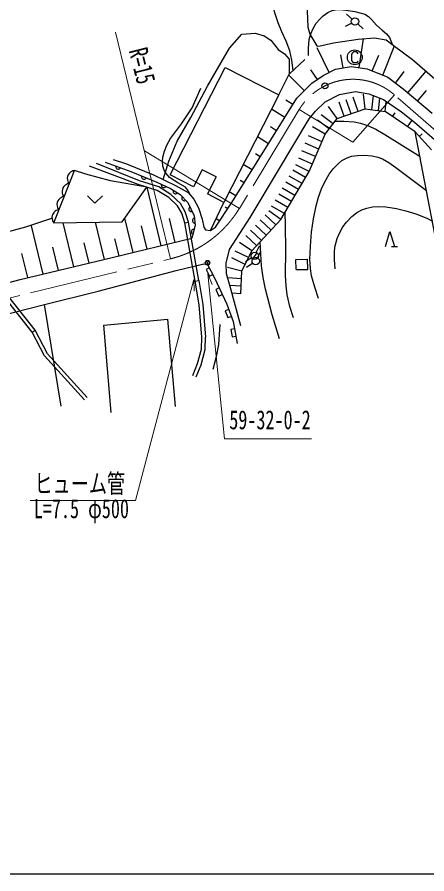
# Model space of a CAD drawing. Units: millimetres, scale not verified. Extents: x 40000 to 680000, y 20000 to 380000.
# Drawn here: x 208683 to 264022, y 205000 to 320612 of the extents above; entities that cross this region are included whole.
import ezdxf
from ezdxf.enums import TextEntityAlignment as Align

# ---------------------------------------------------------------- set-up
doc = ezdxf.new("R2010")
doc.units = ezdxf.units.MM
doc.header["$LTSCALE"] = 1000
doc.header["$PDMODE"] = 32
doc.header["$PDSIZE"] = 500
doc.linetypes.add('CHAIN', pattern=[18.5, 12, -1.5, 3.5, -1.5])
for name, color, linetype, lineweight in [('M-BGD', 7, 'Continuous', 25), ('M-BMK', 2, 'CHAIN', 13), ('M-BMK-HTXT', 7, 'Continuous', 13), ('M-BMK-SRVR', 3, 'Continuous', 25), ('M-STR-HTXT', 7, 'Continuous', 13), ('M-STR-STRC', 7, 'Continuous', 25), ('M-TTL-BAND', 7, 'Continuous', 25)]:
    doc.layers.add(name, color=color, linetype=linetype, lineweight=lineweight)
doc.layers.add('M-OTRS', color=6, linetype='Continuous')
doc.styles.add('ＭＳ ゴシック', font='')
doc.styles.get('ＭＳ ゴシック').set_extended_font_data('MS Gothic')

msp = doc.modelspace()

# ---------------------------------------------------------------- linework, layer by layer
at = {"layer": 'M-BGD'}
for p, q in [((247818, 322563), (247954, 319243)), ((253931, 320355), (253171, 321005)), ((247954, 319243), (248226, 318318)), ((253868, 319799), (252981, 319336)), ((254683, 319696), (255427, 319027)), ((237345, 316430), (239012, 318301)), ((239012, 318301), (240848, 318437)), ((240848, 318437), (242039, 318097)), ((242039, 318097), (242957, 317485)), ((248226, 318318), (249178, 316740)), ((242957, 317485), (243944, 316260)), ((249450, 316713), (251409, 317148)), ((251409, 317148), (254756, 317638)), ((254756, 317638), (256933, 317801)), ((254864, 313802), (255447, 317690)), ((256933, 317801), (258538, 317557)), ((258538, 317557), (259491, 316849)), ((259491, 316849), (262097, 314891)), ((236257, 314492), (237345, 316430)), ((243944, 316260), (244794, 315648)), ((244794, 315648), (245406, 314934)), ((249178, 316740), (249450, 316713)), ((250837, 313162), (249186, 316465)), ((258054, 312782), (259661, 316721)), ((234386, 311295), (236257, 314492)), ((245406, 314934), (245406, 312927)), ((245406, 312927), (247541, 314917)), ((252728, 313775), (252412, 315512)), ((256653, 313353), (257515, 315467)), ((262097, 314891), (267071, 310555)), ((229366, 299322), (236793, 313821)), ((236793, 313821), (244031, 310113)), ((249232, 312210), (248328, 313509)), ((249994, 312741), (251681, 313584)), ((251681, 313584), (253776, 313965)), ((253776, 313965), (255952, 313639)), ((255952, 313639), (258755, 312496)), ((244031, 310113), (245406, 312927)), ((247476, 310688), (245353, 312818)), ((248470, 311680), (249994, 312741)), ((258755, 312496), (260799, 310926)), ((259777, 311711), (260974, 313269)), ((261452, 310377), (263914, 313307)), ((232148, 307086), (234386, 311295)), ((246481, 309697), (248470, 311680)), ((244031, 310113), (236604, 295614)), ((250294, 309162), (252207, 310171)), ((252207, 310171), (254386, 310596)), ((254386, 310596), (256193, 310278)), ((255668, 308217), (255459, 310207)), ((256193, 310278), (258159, 309481)), ((256571, 308111), (256797, 310033)), ((260799, 310926), (264717, 307634)), ((262758, 309280), (263979, 310733)), ((237673, 295595), (246481, 309697)), ((245931, 308816), (244960, 309422)), ((248966, 307939), (250294, 309162)), ((252838, 307261), (252197, 309156)), ((253781, 307580), (253141, 309475)), ((254725, 307898), (254084, 309794)), ((257475, 308005), (257672, 309678)), ((258159, 309481), (260604, 307833)), ((258378, 307898), (258535, 309227)), ((244830, 307053), (243037, 308172)), ((248116, 306877), (248966, 307939)), ((251895, 306942), (250722, 308562)), ((251895, 306942), (255668, 308217)), ((255668, 308217), (258378, 307898)), ((262438, 305119), (258378, 307898)), ((259393, 307204), (259732, 307698)), ((260604, 307833), (262357, 306452)), ((230311, 303855), (232148, 307086)), ((243971, 299968), (248116, 306877)), ((250832, 305525), (249231, 306725)), ((251363, 306233), (249763, 307433)), ((250300, 304816), (251895, 306942)), ((261423, 305814), (262034, 306706)), ((262357, 306452), (267676, 301812)), ((243729, 305290), (242908, 305803)), ((250300, 304816), (248570, 305819)), ((242628, 303527), (241135, 304459)), ((249865, 303806), (248028, 304599)), ((248122, 299767), (250300, 304816)), ((263272, 300897), (262438, 305119)), ((262438, 305119), (264647, 302711)), ((262990, 304517), (263376, 304871)), ((229155, 301168), (230311, 303855)), ((249429, 302797), (247592, 303589)), ((241527, 301765), (240856, 302184)), ((248993, 301787), (247156, 302579)), ((225192, 298513), (219397, 300880)), ((220594, 301044), (224049, 299765)), ((221648, 301390), (223443, 300819)), ((223443, 300819), (227116, 299349)), ((228422, 298715), (229155, 301168)), ((240426, 300002), (239233, 300746)), ((248122, 299767), (246338, 300674)), ((248557, 300777), (246721, 301570)), ((265837, 287583), (263272, 300897)), ((215015, 296370), (216418, 299898)), ((215700, 299533), (215580, 299335)), ((215890, 299703), (215700, 299533)), ((216052, 299802), (215890, 299703)), ((216200, 299866), (216052, 299802)), ((216419, 299902), (216200, 299866)), ((217976, 299418), (216418, 299898)), ((225022, 298042), (218472, 300499)), ((221993, 300526), (221990, 300437)), ((221990, 300437), (222005, 300357)), ((222005, 300357), (222047, 300267)), ((222047, 300267), (222098, 300203)), ((222098, 300203), (222167, 300148)), ((222167, 300148), (222272, 300109)), ((222272, 300109), (222360, 300106)), ((222360, 300106), (222441, 300121)), ((222441, 300121), (222531, 300163)), ((222531, 300163), (222594, 300214)), ((222594, 300214), (222650, 300283)), ((224049, 299765), (227559, 298323)), ((233677, 300010), (232502, 297715)), ((235567, 299041), (233677, 300010)), ((240149, 293580), (243971, 299968)), ((244295, 293284), (248122, 299767)), ((247643, 298957), (245920, 299974)), ((215496, 299123), (215447, 298897)), ((215447, 298897), (215469, 298643)), ((215469, 298643), (215518, 298460)), ((215580, 299335), (215496, 299123)), ((215518, 298460), (215582, 298312)), ((215582, 298312), (215717, 298136)), ((221292, 298525), (217976, 299418)), ((226193, 297677), (221292, 298525)), ((227804, 297697), (225192, 298513)), ((225480, 299177), (225474, 299089)), ((225474, 299089), (225486, 299008)), ((225486, 299008), (225525, 298916)), ((225525, 298916), (225573, 298851)), ((225573, 298851), (225640, 298793)), ((225640, 298793), (225744, 298751)), ((225744, 298751), (225832, 298745)), ((225832, 298745), (225913, 298757)), ((225913, 298757), (226005, 298795)), ((226005, 298795), (226070, 298844)), ((226070, 298844), (226128, 298911)), ((227116, 299349), (230082, 297907)), ((227559, 298323), (229409, 297479)), ((232502, 297715), (229366, 299322)), ((235567, 299041), (234392, 296747)), ((239325, 298239), (238803, 298564)), ((246687, 297336), (244964, 298353)), ((247165, 298146), (245442, 299163)), ((214794, 297357), (214745, 297131)), ((214745, 297131), (214766, 296877)), ((214878, 297569), (214794, 297357)), ((214998, 297767), (214878, 297569)), ((215188, 297937), (214998, 297767)), ((215350, 298036), (215188, 297937)), ((215498, 298100), (215350, 298036)), ((215717, 298136), (215498, 298100)), ((222866, 292998), (226193, 297677)), ((227594, 297239), (225022, 298042)), ((228133, 289761), (226229, 297665)), ((229157, 296265), (227594, 297239)), ((229463, 296663), (227804, 297697)), ((228165, 298046), (228156, 297958)), ((228156, 297958), (228165, 297877)), ((228165, 297877), (228200, 297784)), ((228200, 297784), (228246, 297717)), ((228246, 297717), (228311, 297657)), ((228311, 297657), (228413, 297610)), ((228413, 297610), (228501, 297601)), ((228501, 297601), (228582, 297610)), ((228582, 297610), (228675, 297645)), ((228675, 297645), (228742, 297691)), ((228742, 297691), (228803, 297756)), ((229409, 297479), (230715, 296690)), ((229762, 297266), (229743, 297180)), ((229743, 297180), (229743, 297098)), ((230082, 297907), (231769, 296928)), ((246208, 296525), (244486, 297542)), ((213654, 292841), (215015, 296370)), ((214306, 296011), (214189, 295812)), ((214495, 296183), (214306, 296011)), ((214656, 296284), (214495, 296183)), ((214803, 296349), (214656, 296284)), ((214766, 296877), (214816, 296694)), ((215021, 296387), (214803, 296349)), ((214816, 296694), (214880, 296546)), ((214880, 296546), (215015, 296370)), ((218199, 296482), (219199, 295522)), ((219199, 295522), (220199, 296482)), ((230344, 295154), (229157, 296265)), ((230742, 295466), (229463, 296663)), ((229743, 297098), (229766, 297002)), ((229766, 297002), (229805, 296930)), ((229805, 296930), (229862, 296862)), ((229862, 296862), (229958, 296804)), ((229958, 296804), (230044, 296785)), ((230044, 296785), (230126, 296785)), ((230126, 296785), (230222, 296808)), ((230222, 296808), (230294, 296846)), ((230294, 296846), (230362, 296904)), ((230715, 296690), (231749, 295602)), ((230927, 296243), (230925, 296144)), ((230925, 296144), (230943, 296065)), ((230949, 296322), (230927, 296243)), ((230943, 296065), (230980, 295984)), ((230991, 296400), (230949, 296322)), ((230980, 295984), (231057, 295903)), ((231769, 296928), (232558, 296057)), ((232558, 296057), (233157, 294860)), ((236604, 295614), (234392, 296747)), ((238224, 296476), (237331, 297033)), ((245730, 295715), (244007, 296732)), ((214107, 295599), (214060, 295373)), ((214060, 295373), (214084, 295119)), ((214084, 295119), (214136, 294936)), ((214189, 295812), (214107, 295599)), ((214136, 294936), (214201, 294789)), ((230907, 294150), (230344, 295154)), ((231368, 294351), (230742, 295466)), ((231057, 295903), (231136, 295862)), ((231136, 295862), (231214, 295840)), ((231214, 295840), (231313, 295837)), ((231313, 295837), (231393, 295855)), ((231393, 295855), (231473, 295892)), ((231749, 295602), (232592, 293779)), ((231913, 294880), (231879, 294787)), ((231959, 294948), (231913, 294880)), ((232024, 295008), (231959, 294948)), ((233157, 294860), (233673, 293364)), ((234816, 291840), (236604, 295614)), ((235496, 292248), (237673, 295595)), ((237129, 294758), (236773, 294989)), ((244774, 294094), (243051, 295111)), ((245252, 294905), (243529, 295921)), ((213423, 293826), (213376, 293600)), ((213505, 294039), (213423, 293826)), ((213622, 294238), (213505, 294039)), ((213811, 294410), (213622, 294238)), ((213972, 294511), (213811, 294410)), ((214119, 294576), (213972, 294511)), ((214338, 294614), (214119, 294576)), ((214201, 294789), (214338, 294614)), ((231327, 292838), (230907, 294150)), ((231813, 292959), (231368, 294351)), ((231879, 294787), (231870, 294706)), ((231870, 294706), (231880, 294618)), ((231880, 294618), (231927, 294516)), ((231927, 294516), (231988, 294452)), ((231988, 294452), (232056, 294406)), ((232056, 294406), (232148, 294372)), ((232148, 294372), (232230, 294363)), ((232230, 294363), (232318, 294373)), ((232592, 293779), (232728, 292528)), ((243640, 292584), (242180, 293951)), ((244295, 293284), (242694, 294483)), ((209838, 292316), (213367, 293506)), ((213376, 293600), (213401, 293346)), ((213401, 293346), (213452, 293163)), ((213452, 293163), (213518, 293016)), ((213518, 293016), (213654, 292841)), ((213654, 292841), (222866, 292998)), ((216325, 286934), (214916, 292862)), ((220467, 287918), (219274, 292937)), ((224344, 288849), (223223, 293501)), ((230028, 290218), (229248, 293456)), ((231327, 292838), (231813, 292959)), ((232745, 284978), (231327, 292838)), ((233238, 285063), (231813, 292959)), ((232728, 292528), (232294, 290764)), ((232381, 293264), (232362, 293177)), ((232362, 293177), (232374, 293066)), ((232374, 293066), (232411, 292986)), ((232415, 293338), (232381, 293264)), ((232411, 292986), (232460, 292920)), ((232477, 293415), (232415, 293338)), ((232460, 292920), (232538, 292858)), ((232542, 293465), (232477, 293415)), ((232538, 292858), (232612, 292824)), ((232623, 293502), (232542, 293465)), ((232612, 292824), (232698, 292805)), ((233673, 293364), (233918, 292275)), ((236041, 293085), (235555, 293400)), ((237386, 289275), (240149, 293580)), ((240363, 289085), (244295, 293284)), ((242329, 291184), (240869, 292552)), ((242984, 291884), (241524, 293252)), ((204098, 290785), (209838, 292316)), ((212183, 285949), (210643, 292427)), ((226239, 289305), (225480, 292456)), ((232239, 291770), (232212, 291662)), ((232212, 291662), (232219, 291573)), ((232219, 291573), (232243, 291495)), ((232286, 291845), (232239, 291770)), ((232243, 291495), (232295, 291411)), ((232344, 291903), (232286, 291845)), ((232295, 291411), (232353, 291353)), ((232429, 291954), (232344, 291903)), ((232353, 291353), (232427, 291306)), ((232507, 291978), (232429, 291954)), ((232595, 291986), (232507, 291978)), ((233918, 292275), (234136, 291895)), ((234136, 291895), (234816, 291840)), ((234816, 291840), (235496, 292248)), ((241673, 290485), (240213, 291852)), ((258436, 289675), (259036, 291676)), ((259036, 291676), (259637, 289675)), ((221502, 288164), (232294, 290764)), ((222449, 288392), (221898, 290682)), ((240363, 289085), (238712, 290215)), ((241018, 289785), (239558, 291153)), ((210701, 278117), (201471, 289716)), ((211123, 278391), (201863, 290028)), ((214254, 286441), (213508, 289580)), ((218396, 287426), (217745, 290163)), ((236908, 287415), (237386, 289275)), ((239034, 286322), (240363, 289085)), ((240985, 288848), (241400, 289758)), ((259237, 289675), (260037, 289675)), ((209076, 285211), (221502, 288164)), ((210112, 285457), (209337, 288716)), ((239477, 287243), (237674, 288110)), ((239920, 288164), (238117, 289031)), ((240356, 288124), (239512, 287587)), ((241067, 288801), (240489, 287985)), ((241137, 288140), (241603, 289024)), ((246331, 287928), (247921, 287963)), ((246365, 286541), (246331, 287928)), ((247954, 286576), (247921, 287963)), ((230159, 286406), (233879, 287309)), ((233879, 287309), (234398, 287253)), ((234643, 286778), (234199, 286549)), ((234398, 287253), (235347, 285413)), ((236961, 285981), (236908, 287415)), ((239034, 286322), (237096, 286817)), ((240494, 287410), (239675, 286836)), ((219637, 283642), (230159, 286406)), ((234199, 286549), (234657, 285659)), ((234657, 285659), (235101, 285888)), ((237439, 284280), (236961, 285981)), ((238875, 283292), (239034, 286322)), ((246365, 286541), (247954, 286576)), ((204382, 283951), (209076, 285211)), ((232745, 284978), (233238, 285063)), ((233262, 281792), (232745, 284978)), ((233238, 285063), (233759, 281852)), ((235347, 285413), (237006, 281858)), ((238981, 285312), (237121, 285410)), ((212399, 281839), (219637, 283642)), ((235965, 284088), (235511, 283877)), ((235511, 283877), (235935, 282971)), ((238928, 284302), (237410, 284382)), ((238874, 278966), (237439, 284280)), ((238875, 283292), (237689, 283355)), ((235935, 282971), (236388, 283182)), ((205065, 279979), (212399, 281839)), ((212316, 281818), (214601, 268105)), ((233616, 277407), (233262, 281792)), ((233759, 281852), (234117, 277419)), ((237256, 281169), (236786, 280998)), ((236786, 280998), (237127, 280058)), ((237006, 281858), (237847, 279540)), ((220378, 279038), (229057, 279849)), ((230079, 268054), (229057, 279849)), ((237127, 280058), (237597, 280229)), ((221401, 267242), (220378, 279038)), ((237847, 279540), (238404, 276562)), ((210701, 278117), (211123, 278391)), ((212363, 274904), (210701, 278117)), ((212776, 275192), (211123, 278391)), ((238033, 278542), (237542, 278450)), ((237542, 278450), (237726, 277467)), ((237726, 277467), (238217, 277559)), ((233562, 275827), (233616, 277407)), ((234060, 275754), (234117, 277419)), ((218152, 269304), (212776, 275192)), ((233045, 273867), (233562, 275827)), ((233521, 273713), (234060, 275754)), ((217782, 268967), (212363, 274904)), ((232418, 272232), (233045, 273867)), ((232885, 272053), (233521, 273713))]:
    msp.add_line(p, q, dxfattribs=at)
for points in [[(245943, 313428), (245763, 314824), (245499, 316052), (245025, 317362), (244451, 318645), (243939, 319853), (243498, 321183), (242523, 325459)], [(248050, 315415), (248032, 316420), (248136, 317577), (248341, 318350), (248659, 319091), (249084, 319789), (249544, 320353), (249994, 320785), (250664, 321252), (251209, 321496), (251697, 321612), (252285, 321639), (253085, 321556), (254310, 321357), (255663, 321016), (256122, 320716), (256546, 320302), (257217, 319534), (257982, 318854), (258590, 318338), (258952, 317854), (259353, 316951)], [(232077, 296588), (231823, 297148), (231414, 297663), (230365, 298244), (229261, 298990), (228857, 299448), (228552, 299976), (228378, 300514), (228318, 301112), (228368, 301720), (228568, 302516), (228916, 303350), (229414, 304220), (230875, 306203), (232324, 308365), (233494, 311033)], [(251604, 306554), (252816, 306587), (254206, 306502), (255072, 306318), (256012, 305999), (257111, 305493), (258357, 304796), (263095, 301789)], [(249402, 282639), (248871, 284163), (248449, 285704), (248287, 286700), (248217, 287894), (248282, 289703), (248458, 291600), (248701, 293385), (249056, 295148), (249375, 296309), (249798, 297463), (250221, 298365), (250835, 299409), (251369, 300136), (252072, 300880), (252544, 301257), (253236, 301646), (253848, 301841), (254645, 301959), (255605, 301982), (256617, 301896), (257395, 301722), (258034, 301477), (258901, 300980), (259821, 300322), (263977, 297239)], [(251618, 286660), (251537, 287864), (251556, 289061), (251652, 289751), (251910, 290720), (252217, 291469), (252681, 292293), (253171, 292955), (253888, 293693), (254532, 294192), (255229, 294591), (255900, 294852), (256674, 295019), (257468, 295078), (258479, 295027), (259903, 294786), (261160, 294471), (262520, 294056), (263996, 293480), (264774, 293100)], [(246003, 280047), (245530, 281584), (245161, 283136), (244999, 284364), (244931, 285759), (244988, 289180), (244944, 292510), (244870, 294258)], [(244123, 277179), (243145, 280434), (242210, 283916), (241893, 285484), (241686, 287044), (241495, 290295)], [(235162, 273085), (235609, 274832), (235910, 276456), (236120, 279136)]]:
    msp.add_lwpolyline(points, dxfattribs=at)
for centre in [(254311, 320030), (240778, 288393), (240904, 287697)]:
    msp.add_circle(centre, 500, dxfattribs=at)
at = {"layer": 'M-BMK'}
for p, q in [((269139, 301847), (259627, 310134)), ((246771, 308129), (238700, 294810)), ((156575, 270306), (229411, 288005))]:
    msp.add_line(p, q, dxfattribs=at)
for centre, radius, start, end in [((254042, 303724), 8502, 48.93837, 148.78841), ((225868, 302584), 15003, 283.65787, 328.78842)]:
    msp.add_arc(centre, radius, start, end, dxfattribs=at)
at = {"layer": 'M-BMK-HTXT'}
for p, q in [((221977, 318598), (229411, 288005)), ((254042, 303724), (259627, 310134)), ((254042, 303724), (246771, 308129)), ((225868, 302584), (238700, 294810))]:
    msp.add_line(p, q, dxfattribs=at)
at = {"layer": 'M-BMK-SRVR'}
for centre, radius in [((250259, 311338), 403), ((234397, 287466), 308)]:
    msp.add_circle(centre, radius, dxfattribs=at)
at = {"layer": 'M-OTRS'}
msp.add_point((234397, 287466), dxfattribs=at)
at = {"layer": 'M-STR-HTXT'}
for p, q in [((234436, 285971), (235006, 284521)), ((234436, 285971), (236708, 263725)), ((232561, 285205), (224682, 255363)), ((232561, 285205), (232584, 283647)), ((236708, 263725), (248461, 263725)), ((224682, 255363), (210429, 255363))]:
    msp.add_line(p, q, dxfattribs=at)
at = {"layer": 'M-STR-STRC'}
for p, q in [((253963, 315793), (253843, 315633)), ((253843, 315633), (253844, 314753)), ((254123, 315913), (253963, 315793)), ((254483, 315914), (254123, 315913)), ((254643, 315794), (254483, 315914)), ((254723, 315674), (254643, 315794)), ((253844, 314753), (253964, 314593)), ((253964, 314593), (254124, 314473)), ((254124, 314473), (254484, 314473)), ((254484, 314473), (254644, 314554)), ((254644, 314554), (254724, 314674))]:
    msp.add_line(p, q, dxfattribs=at)
msp.add_circle((254283, 315193), 1000, dxfattribs=at)
at = {"layer": 'M-TTL-BAND'}
msp.add_line((40000, 205000), (579000, 205000), dxfattribs=at)

# ---------------------------------------------------------------- texts
at = {"layer": 'M-BMK-HTXT', "style": 'ＭＳ ゴシック', "width": 0.7}
msp.add_text('R=15', height=2566, rotation=284.201, dxfattribs=at).set_placement((222999, 315924), align=Align.BOTTOM_LEFT)
at = {"layer": 'M-STR-HTXT', "style": 'ＭＳ ゴシック', "width": 0.7}
for s, p in [('59-32-0-2', (237333, 264225)), ('ヒューム管', (211021, 255619)), ('L=7.5 φ500', (210935, 252229))]:
    msp.add_text(s, height=2566, rotation=0.001, dxfattribs=at).set_placement(p, align=Align.BOTTOM_LEFT)

doc.saveas('drawing.dxf')
